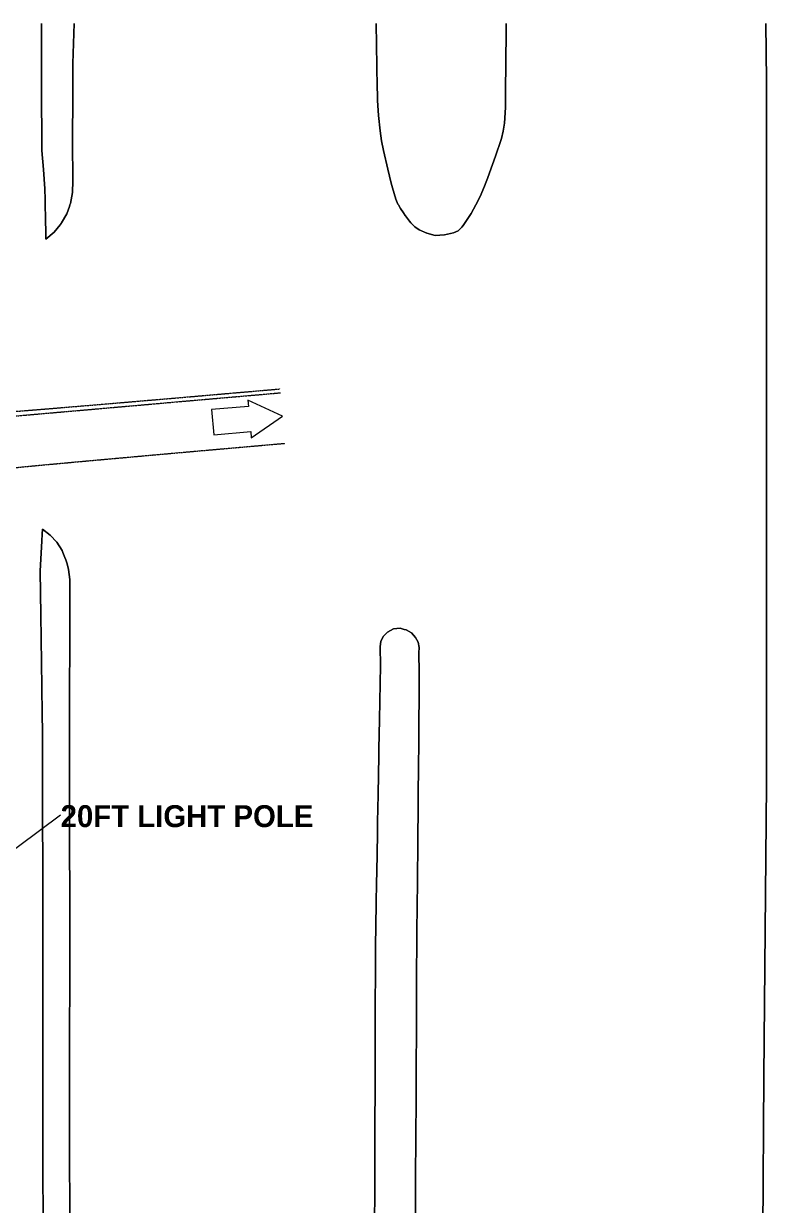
# Model space of a CAD drawing. Header units: inches. Extents: x -5728 to 634, y 9881 to 15115.
# Drawn here: x -509 to 634, y 13297 to 15115 of the extents above; entities that cross this region are included whole.
import ezdxf

# ---------------------------------------------------------------- set-up
doc = ezdxf.new("R2010")
doc.units = ezdxf.units.IN
doc.header["$MEASUREMENT"] = 0
doc.linetypes.add('Dash 1_16_', pattern=[0.125, 0.0625, -0.0625])
for name, color, linetype, lineweight in [('A-GENM', 5, 'Continuous', 9), ('C-TOPO', 7, 'Continuous', 9), ('G-ANNO-TEXT', 231, 'Continuous', 9)]:
    doc.layers.add(name, color=color, linetype=linetype, lineweight=lineweight)
doc.styles.add('Century Gothic_B', font='GOTHICB.TTF', dxfattribs={"height": 33.75})

# ---------------------------------------------------------------- blocks, each defined once
blk = doc.blocks.new('Turning Radius - Car or Pickup Truck - Turning Radius - Car or Pickup Truck-1530685-SITE PLAN')
at = {"layer": 'A-GENM', "linetype": 'Dash 1_16_'}
for p, q in [((194.4, 223.9), (273.3, 179.9)), ((213.4, 233.7), (273.5, 195.5)), ((287, 172.1), (362.3, 129)), ((298, 180), (361.2, 140.9)), ((362.3, 129), (376.4, 120.9)), ((383.3, 127.5), (428.1, 100.5)), ((376.4, 120.9), (447.9, 79.7)), ((249.2, 95.6), (309.5, 64.3)), ((428.1, 100.5), (469.2, 76.1)), ((447.9, 79.7), (464.4, 70.2)), ((469.2, 76.1), (527, 42.1)), ((464.4, 70.2), (535.7, 29)), ((337.8, 49.1), (398, 16)), ((527, 42.1), (555.5, 25.4)), ((-294, 36), (-210, 36)), ((-294, -192), (-294, 36)), ((-210, 36), (-210, -192)), ((535.7, 29), (551.7, 19.8)), ((551.7, 19.8), (622.8, -21.3)), ((555.5, 25.4), (610.9, -6.9)), ((-288, -9), (-288, 9)), ((-286.8, 12.5), (-282.8, 12.5)), ((-281.5, 9), (-281.5, -9)), ((-222.5, -9), (-222.5, 9)), ((-221.3, 12.5), (-217.3, 12.5)), ((-216, 9), (-216, -9)), ((398, 16), (425.5, 0.7)), ((425.5, 0.7), (484.9, -32.9)), ((-282.8, -12.5), (-286.8, -12.5)), ((-217.3, -12.5), (-221.3, -12.5)), ((610.9, -6.9), (642, -25)), ((484.9, -32.9), (512.6, -48.6)), ((622.8, -21.3), (638.6, -30.4)), ((638.6, -30.4), (709.8, -71.5)), ((642, -25), (699.4, -58.3)), ((512.6, -48.6), (571.8, -82.4)), ((699.4, -58.3), (728.6, -75.3)), ((709.8, -71.5), (725.5, -80.5)), ((571.8, -82.4), (599.4, -98.3)), ((725.5, -80.5), (812.2, -130.6)), ((728.6, -75.3), (815.3, -125.4)), ((599.4, -98.3), (658.5, -132.2)), ((-288, -141), (-288, -123)), ((-286.8, -119.5), (-282.8, -119.5)), ((-281.5, -123), (-281.5, -141)), ((-222.5, -141), (-222.5, -123)), ((-221.3, -119.5), (-217.3, -119.5)), ((-216, -123), (-216, -141)), ((815.3, -125.4), (833.7, -136.1)), ((-282.8, -144.5), (-286.8, -144.5)), ((-217.3, -144.5), (-221.3, -144.5)), ((658.5, -132.2), (686.2, -148.1)), ((812.2, -130.6), (874.7, -166.7)), ((833.7, -136.1), (877.7, -161.5)), ((686.2, -148.1), (745.2, -182.1)), ((-210, -192), (-294, -192)), ((745.2, -182.1), (772.9, -198.1)), ((772.9, -198.1), (831.9, -232.1)), ((831.9, -232.1), (835.7, -234.3))]:
    blk.add_line(p, q, dxfattribs=at)
at = {"layer": 'A-GENM'}
for p, q in [((773.2, -127.1), (753.7, -160.9)), ((822.6, -155.7), (773.2, -127.1)), ((753.7, -160.9), (803.1, -189.4)), ((827.4, -147.2), (822.6, -155.7)), ((856.7, -197.9), (827.4, -147.2)), ((803.1, -189.4), (798.2, -197.9)), ((798.2, -197.9), (856.7, -197.9))]:
    blk.add_line(p, q, dxfattribs=at)
at = {"layer": 'A-GENM', "linetype": 'Dash 1_16_'}
for centre, radius, start, end in [((3.7, 9.2), 301.3, 90.0576, 101.4241), ((3.7, 9.2), 301.4, 78.5157, 90.0576), ((7.2, -8.3), 319.3, 101.4241, 112.4663), ((3.5, 8.3), 302.3, 66.992, 78.5157), ((1, 6.7), 303, 112.4663, 123.8398), ((-0.5, 5), 282.8, 104.2107, 115.4219), ((1.9, -4.5), 292.6, 93.1884, 104.2107), ((1.5, 4.1), 284, 81.9423, 93.1884), ((0.7, -1.2), 289.3, 70.7997, 81.9423), ((0.6, 1.5), 309.7, 55.772, 66.992), ((5.4, 0.1), 311, 123.8398, 135.0658), ((5.8, -8.2), 297.4, 115.4219, 126.2297), ((2.1, 2.8), 285.1, 59.5382, 70.7997), ((-336.5, -635.8), 1028.8, 57.6901, 60.0719), ((-226.7, -532.4), 865.6, 60.8939, 63.9568), ((24.1, -18.5), 337.3, 135.0658, 147.5201), ((-3, 3.8), 282.6, 126.2297, 137.3183), ((-55, 51.7), 211.8, 137.3183, 147.8313), ((1404.2, 1961.3), 2096.8, 237.369, 238.1598), ((343.7, -199), 682.8, 147.8313, 153.6813), ((5, -21.2), 201.3, 110.5824, 120.8845), ((-2.1, -2.1), 180.9, 99.6107, 110.5824), ((-0.9, -9.3), 188.2, 88.8533, 99.6107), ((-0.7, 0.4), 178.5, 77.7364, 88.8533), ((3, -68.4), 246.4, 73.7469, 81.1397), ((-216.6, -821.4), 1030.7, 70.7283, 73.7469), ((-485.2, -1176.9), 1554.4, 60.2102, 60.7922), ((-140.2, 86), 142.6, 147.5201, 166.7282), ((-2.6, -8.4), 186.4, 120.8845, 131.5907), ((-34.6, -301), 479.4, 66.3017, 70.7283), ((19.9, -33.8), 220.3, 131.5907, 141.0511), ((-997.9, -2495.7), 2876.3, 65.0284, 66.3017), ((1829.6, 2522.4), 2797.8, 238.3429, 238.8711), ((-52.5, 65.3), 232.7, 166.7282, 172.648), ((-180.6, -740.7), 940.2, 62.8012, 65.0284), ((3228.4, -358), 3540.7, 172.648, 173.4119), ((-127.4, 34), 157.3, 153.6813, 169.0424), ((23.5, -36.7), 224.9, 141.0511, 150.414), ((-92, 28.9), 92.1, 150.414, 159.1967), ((56, -1.5), 344, 169.0424, 171.6766), ((1561, -599.1), 1860.5, 159.1967, 161.1489), ((-528.6, -1533.4), 1804.1, 61.2974, 62.3185), ((-281.7, 9.3), 6.27, 150.6298, 182.5085), ((-286.8, 12), 0.522, 81.4435, 135.4264), ((-282.7, 12), 0.522, 44.5736, 98.5567), ((-287.8, 9.3), 6.27, 357.4918, 29.3703), ((-216.2, 9.3), 6.27, 150.6298, 182.5085), ((-221.3, 12), 0.522, 81.4435, 135.4264), ((-217.2, 12), 0.522, 44.5736, 98.5567), ((-222.3, 9.3), 6.27, 357.4918, 29.3703), ((98.3, -99.7), 314.9, 161.1489, 164.1544), ((-281.7, -9.3), 6.27, 177.4918, 209.3703), ((-286.8, -12), 0.522, 224.5736, 278.5567), ((-282.7, -12), 0.522, 261.4435, 315.4264), ((-287.8, -9.3), 6.27, 330.6298, 2.5085), ((-216.2, -9.3), 6.27, 177.4918, 209.3703), ((-221.3, -12), 0.522, 224.5736, 278.5567), ((-217.2, -12), 0.522, 261.4435, 315.4264), ((-222.3, -9.3), 6.27, 330.6298, 2.5085), ((-281.7, -122.7), 6.27, 150.6298, 182.5086), ((-286.8, -120), 0.522, 81.4435, 135.4264), ((-282.7, -120), 0.522, 44.5736, 98.5567), ((-287.8, -122.7), 6.27, 357.4918, 29.3703), ((-216.2, -122.7), 6.27, 150.6298, 182.5086), ((-221.3, -120), 0.522, 81.4435, 135.4264), ((-217.2, -120), 0.522, 44.5736, 98.5567), ((-222.3, -122.7), 6.27, 357.4918, 29.3703), ((-281.7, -141.3), 6.27, 177.4918, 209.3703), ((-286.8, -144), 0.522, 224.5736, 278.5567), ((-282.7, -144), 0.522, 261.4435, 315.4264), ((-287.8, -141.3), 6.27, 330.6298, 2.5086), ((-216.2, -141.3), 6.27, 177.4918, 209.3703), ((-221.3, -144), 0.522, 224.5736, 278.5567), ((-217.2, -144), 0.522, 261.4435, 315.4264), ((-222.3, -141.3), 6.27, 330.6298, 2.5086)]:
    blk.add_arc(centre, radius, start, end, dxfattribs=at)

msp = doc.modelspace()

# ---------------------------------------------------------------- linework, layer by layer
at = {"layer": 'C-TOPO'}
for p, q in [((-481.4, 15114.8), (-481.2, 15057.4)), ((-481.2, 15057.4), (-481.4, 15114.8)), ((-433, 15053.5), (-431.3, 15114.8)), ((-431.3, 15114.8), (-433, 15053.5)), ((33.5, 15114.8), (35.2, 15016.4)), ((35.2, 15016.4), (33.5, 15114.8)), ((233.5, 15102.3), (233.6, 15114.8)), ((233.6, 15114.8), (233.5, 15102.3)), ((632.7, 15114.8), (633.6, 15027.2)), ((633.6, 15027.2), (632.7, 15114.8)), ((232.4, 15009.3), (233.5, 15102.3)), ((233.5, 15102.3), (232.4, 15009.3)), ((-481.2, 15057.4), (-481.1, 15026)), ((-481.1, 15026), (-481.2, 15057.4)), ((-433.1, 15034.3), (-433, 15053.5)), ((-433, 15053.5), (-433.1, 15034.3)), ((-481.1, 15026), (-481.1, 15019.8)), ((-481.1, 15019.8), (-481.1, 15026)), ((-481.1, 15019.8), (-480.8, 14919.5)), ((-480.8, 14919.5), (-481.1, 15019.8)), ((-433.9, 14920.5), (-433.2, 15017.5)), ((-433.2, 15017.5), (-433.9, 14920.5)), ((-433.2, 15017.5), (-433.1, 15034.3)), ((-433.1, 15034.3), (-433.2, 15017.5)), ((633.6, 15027.2), (633.6, 14616.4)), ((633.6, 14616.4), (633.6, 15027.2)), ((35.2, 15016.4), (35.4, 15005.9)), ((35.4, 15005.9), (35.2, 15016.4)), ((35.4, 15005.9), (35.5, 14996.7)), ((35.5, 14996.7), (35.4, 15005.9)), ((232.2, 14985.6), (232.4, 15009.3)), ((232.4, 15009.3), (232.2, 14985.6)), ((35.5, 14996.7), (36.6, 14981.3)), ((36.6, 14981.3), (35.5, 14996.7)), ((36.6, 14981.3), (37.2, 14973.2)), ((37.2, 14973.2), (36.6, 14981.3)), ((230.7, 14961.9), (232.2, 14985.6)), ((232.2, 14985.6), (230.7, 14961.9)), ((37.2, 14973.2), (39.6, 14949.8)), ((39.6, 14949.8), (37.2, 14973.2)), ((39.6, 14949.8), (41.8, 14934.6)), ((41.8, 14934.6), (39.6, 14949.8)), ((226, 14938.2), (228.8, 14949.1)), ((228.8, 14949.1), (226, 14938.2)), ((228.8, 14949.1), (230.7, 14961.9)), ((230.7, 14961.9), (228.8, 14949.1)), ((41.8, 14934.6), (44.7, 14919.4)), ((44.7, 14919.4), (41.8, 14934.6)), ((217, 14910.8), (225.6, 14936.7)), ((225.6, 14936.7), (217, 14910.8)), ((225.6, 14936.7), (226, 14938.2)), ((226, 14938.2), (225.6, 14936.7)), ((-480.8, 14919.5), (-478.5, 14890.3)), ((-478.5, 14890.3), (-480.8, 14919.5)), ((-433.4, 14885.7), (-433.9, 14920.5)), ((-433.9, 14920.5), (-433.4, 14885.7)), ((44.7, 14919.4), (51.4, 14890.7)), ((51.4, 14890.7), (44.7, 14919.4)), ((207.9, 14885.1), (217, 14910.8)), ((217, 14910.8), (207.9, 14885.1)), ((-478.5, 14890.3), (-476.1, 14860.7)), ((-476.1, 14860.7), (-478.5, 14890.3)), ((51.4, 14890.7), (56.6, 14869.4)), ((56.6, 14869.4), (51.4, 14890.7)), ((-433.2, 14871.7), (-433.4, 14885.7)), ((-433.4, 14885.7), (-433.2, 14871.7)), ((201.6, 14868.8), (204.5, 14876.3)), ((204.5, 14876.3), (201.6, 14868.8)), ((204.5, 14876.3), (207.9, 14885.1)), ((207.9, 14885.1), (204.5, 14876.3)), ((-476.1, 14860.7), (-476, 14859.4)), ((-476, 14859.4), (-476.1, 14860.7)), ((-476, 14859.4), (-475.7, 14845.1)), ((-475.7, 14845.1), (-476, 14859.4)), ((-436.8, 14838.1), (-433.6, 14854.8)), ((-433.6, 14854.8), (-436.8, 14838.1)), ((-433.6, 14854.8), (-433.5, 14858.4)), ((-433.5, 14858.4), (-433.6, 14854.8)), ((-433.5, 14858.4), (-433.3, 14869.3)), ((-433.3, 14869.3), (-433.5, 14858.4)), ((-433.3, 14869.3), (-433.2, 14871.7)), ((-433.2, 14871.7), (-433.3, 14869.3)), ((56.6, 14869.4), (58.4, 14862)), ((58.4, 14862), (56.6, 14869.4)), ((58.4, 14862), (60.9, 14853.2)), ((60.9, 14853.2), (58.4, 14862)), ((194.7, 14852.6), (201.1, 14867.5)), ((201.1, 14867.5), (194.7, 14852.6)), ((201.1, 14867.5), (201.6, 14868.8)), ((201.6, 14868.8), (201.1, 14867.5)), ((-475.7, 14845.1), (-475, 14806.2)), ((-475, 14806.2), (-475.7, 14845.1)), ((-438.5, 14833.4), (-437.6, 14835.8)), ((-437.6, 14835.8), (-438.5, 14833.4)), ((-437.6, 14835.8), (-436.8, 14838.1)), ((-436.8, 14838.1), (-437.6, 14835.8)), ((60.9, 14853.2), (63.8, 14844.5)), ((63.8, 14844.5), (60.9, 14853.2)), ((63.8, 14844.5), (66.9, 14837.2)), ((66.9, 14837.2), (63.8, 14844.5)), ((66.9, 14837.2), (67.7, 14835.9)), ((67.7, 14835.9), (66.9, 14837.2)), ((67.7, 14835.9), (70.8, 14830.2)), ((70.8, 14830.2), (67.7, 14835.9)), ((179.4, 14822.6), (186.9, 14836.2)), ((186.9, 14836.2), (179.4, 14822.6)), ((186.9, 14836.2), (193.7, 14850.1)), ((193.7, 14850.1), (186.9, 14836.2)), ((193.7, 14850.1), (194.7, 14852.6)), ((194.7, 14852.6), (193.7, 14850.1)), ((-450.6, 14808.1), (-442.6, 14822.1)), ((-442.6, 14822.1), (-450.6, 14808.1)), ((-442.6, 14822.1), (-438.5, 14833.4)), ((-438.5, 14833.4), (-442.6, 14822.1)), ((70.8, 14830.2), (75.3, 14823.6)), ((75.3, 14823.6), (70.8, 14830.2)), ((75.3, 14823.6), (78.2, 14819.4)), ((78.2, 14819.4), (75.3, 14823.6)), ((78.2, 14819.4), (78.4, 14819)), ((78.4, 14819), (78.2, 14819.4)), ((78.4, 14819), (84.6, 14811)), ((84.6, 14811), (78.4, 14819)), ((172.6, 14811.8), (179.4, 14822.6)), ((179.4, 14822.6), (172.6, 14811.8)), ((-475, 14806.2), (-474.9, 14800.6)), ((-474.9, 14800.6), (-475, 14806.2)), ((-474.9, 14800.6), (-474.5, 14783)), ((-474.5, 14783), (-474.9, 14800.6)), ((-461.8, 14794.2), (-452.8, 14805.3)), ((-452.8, 14805.3), (-461.8, 14794.2)), ((-452.8, 14805.3), (-451, 14807.4)), ((-451, 14807.4), (-452.8, 14805.3)), ((-451, 14807.4), (-450.6, 14808.1)), ((-450.6, 14808.1), (-451, 14807.4)), ((84.6, 14811), (86.8, 14808.2)), ((86.8, 14808.2), (84.6, 14811)), ((86.8, 14808.2), (92.7, 14802.3)), ((92.7, 14802.3), (86.8, 14808.2)), ((92.7, 14802.3), (99.7, 14797.7)), ((99.7, 14797.7), (92.7, 14802.3)), ((159.4, 14796.2), (165, 14801.5)), ((165, 14801.5), (159.4, 14796.2)), ((165, 14801.5), (167.1, 14804.3)), ((167.1, 14804.3), (165, 14801.5)), ((167.1, 14804.3), (172.6, 14811.8)), ((172.6, 14811.8), (167.1, 14804.3)), ((-474.5, 14783), (-461.8, 14794.2)), ((-461.8, 14794.2), (-474.5, 14783)), ((99.7, 14797.7), (111.6, 14792.5)), ((111.6, 14792.5), (99.7, 14797.7)), ((111.6, 14792.5), (124, 14789)), ((124, 14789), (111.6, 14792.5)), ((124, 14789), (138.4, 14789.8)), ((138.4, 14789.8), (124, 14789)), ((138.4, 14789.8), (152.5, 14792.9)), ((152.5, 14792.9), (138.4, 14789.8)), ((152.5, 14792.9), (159.4, 14796.2)), ((159.4, 14796.2), (152.5, 14792.9)), ((633.6, 14616.4), (633.6, 13944.3)), ((633.6, 13944.3), (633.6, 14616.4)), ((-480.2, 14329.5), (-480.8, 14319.1)), ((-480.8, 14319.1), (-480.2, 14329.5)), ((-479.7, 14336.8), (-480.2, 14329.5)), ((-480.2, 14329.5), (-479.7, 14336.8)), ((-467.9, 14327.8), (-479.7, 14336.8)), ((-479.7, 14336.8), (-467.9, 14327.8)), ((-457.8, 14316.9), (-467.9, 14327.8)), ((-467.9, 14327.8), (-457.8, 14316.9)), ((-480.8, 14319.1), (-483.6, 14272.5)), ((-483.6, 14272.5), (-480.8, 14319.1)), ((-449.8, 14304.3), (-457.8, 14316.9)), ((-457.8, 14316.9), (-449.8, 14304.3)), ((-448.5, 14301.1), (-449.8, 14304.3)), ((-449.8, 14304.3), (-448.5, 14301.1)), ((-445.2, 14293.4), (-448.5, 14301.1)), ((-448.5, 14301.1), (-445.2, 14293.4)), ((-443.7, 14290), (-445.2, 14293.4)), ((-445.2, 14293.4), (-443.7, 14290)), ((-483.6, 14272.5), (-482.5, 14205.2)), ((-482.5, 14205.2), (-483.6, 14272.5)), ((-442.1, 14283.9), (-443.7, 14290)), ((-443.7, 14290), (-442.1, 14283.9)), ((-439.7, 14274.9), (-442.1, 14283.9)), ((-442.1, 14283.9), (-439.7, 14274.9)), ((-437.8, 14259.4), (-439.7, 14274.9)), ((-439.7, 14274.9), (-437.8, 14259.4)), ((-437.9, 14233), (-437.8, 14259.4)), ((-437.8, 14259.4), (-437.9, 14233)), ((-438.5, 14016.9), (-437.9, 14231.4)), ((-437.9, 14231.4), (-438.5, 14016.9)), ((-437.9, 14231.4), (-437.9, 14233)), ((-437.9, 14233), (-437.9, 14231.4)), ((-482.5, 14205.2), (-480.9, 14094.3)), ((-480.9, 14094.3), (-482.5, 14205.2)), ((59.9, 14183.5), (50.6, 14178.8)), ((50.6, 14178.8), (59.9, 14183.5)), ((70.2, 14184.5), (59.9, 14183.5)), ((59.9, 14183.5), (70.2, 14184.5)), ((76.6, 14182.9), (70.2, 14184.5)), ((70.2, 14184.5), (76.6, 14182.9)), ((79.5, 14182.2), (76.6, 14182.9)), ((76.6, 14182.9), (79.5, 14182.2)), ((87.7, 14177.4), (79.5, 14182.2)), ((79.5, 14182.2), (87.7, 14177.4)), ((40.7, 14164.6), (39.5, 14155.9)), ((39.5, 14155.9), (40.7, 14164.6)), ((44.5, 14172.5), (40.7, 14164.6)), ((40.7, 14164.6), (44.5, 14172.5)), ((50.6, 14178.8), (44.5, 14172.5)), ((44.5, 14172.5), (50.6, 14178.8)), ((94.1, 14170.3), (87.7, 14177.4)), ((87.7, 14177.4), (94.1, 14170.3)), ((97.9, 14163), (94.1, 14170.3)), ((94.1, 14170.3), (97.9, 14163)), ((99.6, 14154.9), (97.9, 14163)), ((97.9, 14163), (99.6, 14154.9)), ((39.5, 14155.9), (39.9, 14127.5)), ((39.9, 14127.5), (39.5, 14155.9)), ((99.2, 14146.6), (99.6, 14154.9)), ((99.6, 14154.9), (99.2, 14146.6)), ((99.6, 14116.5), (99.2, 14146.6)), ((99.2, 14146.6), (99.6, 14116.5)), ((39.9, 14127.5), (38.4, 14044.3)), ((38.4, 14044.3), (39.9, 14127.5)), ((98.8, 14002.4), (99.6, 14116.5)), ((99.6, 14116.5), (98.8, 14002.4)), ((-480.9, 14094.3), (-480.2, 14052.6)), ((-480.2, 14052.6), (-480.9, 14094.3)), ((-480.2, 14052.6), (-479.8, 14025.3)), ((-479.8, 14025.3), (-480.2, 14052.6)), ((38.4, 14044.3), (37.6, 13998.8)), ((37.6, 13998.8), (38.4, 14044.3)), ((-479.8, 14025.3), (-479.7, 14017.8)), ((-479.7, 14017.8), (-479.8, 14025.3)), ((-479.7, 14017.8), (-479.7, 14016.9)), ((-479.7, 14016.9), (-479.7, 14017.8)), ((-479.7, 14016.9), (-479.7, 14002.6)), ((-479.7, 14002.6), (-479.7, 14016.9)), ((-479.7, 14002.6), (-479.6, 13943.5)), ((-479.6, 13943.5), (-479.7, 14002.6)), ((-438.5, 13991.3), (-438.5, 14016.9)), ((-438.5, 14016.9), (-438.5, 13991.3)), ((98.6, 13977.3), (98.8, 14002.4)), ((98.8, 14002.4), (98.6, 13977.3)), ((-438.4, 13962.1), (-438.5, 13991.3)), ((-438.5, 13991.3), (-438.4, 13962.1)), ((37.4, 13987.1), (37, 13960.3)), ((37, 13960.3), (37.4, 13987.1)), ((37.6, 13998.8), (37.4, 13987.1)), ((37.4, 13987.1), (37.6, 13998.8)), ((98.1, 13922.7), (98.6, 13977.3)), ((98.6, 13977.3), (98.1, 13922.7)), ((-438.2, 13884.7), (-438.4, 13962.1)), ((-438.4, 13962.1), (-438.2, 13884.7)), ((37, 13960.3), (36.4, 13927.8)), ((36.4, 13927.8), (37, 13960.3)), ((-479.6, 13943.5), (-479.6, 13875.2)), ((-479.6, 13875.2), (-479.6, 13943.5)), ((36.4, 13927.8), (36.1, 13908.2)), ((36.1, 13908.2), (36.4, 13927.8)), ((633.6, 13944.3), (629.9, 13495.1)), ((629.9, 13495.1), (633.6, 13944.3)), ((97.4, 13846), (98.1, 13922.7)), ((98.1, 13922.7), (97.4, 13846)), ((36.1, 13908.2), (35.7, 13885.8)), ((35.7, 13885.8), (36.1, 13908.2)), ((-479.6, 13875.2), (-479.5, 13836.7)), ((-479.5, 13836.7), (-479.6, 13875.2)), ((-438.1, 13839.8), (-438.2, 13884.7)), ((-438.2, 13884.7), (-438.1, 13839.8)), ((35.7, 13885.8), (35.4, 13870.8)), ((35.4, 13870.8), (35.7, 13885.8)), ((35.4, 13866.7), (34.9, 13839.5)), ((34.9, 13839.5), (35.4, 13866.7)), ((35.4, 13870.8), (35.4, 13866.7)), ((35.4, 13866.7), (35.4, 13870.8)), ((-479.5, 13836.7), (-479.5, 13825.6)), ((-479.5, 13825.6), (-479.5, 13836.7)), ((-438.1, 13834.3), (-438.1, 13839.8)), ((-438.1, 13839.8), (-438.1, 13834.3)), ((34.9, 13839.5), (34.3, 13808.3)), ((34.3, 13808.3), (34.9, 13839.5)), ((97, 13805.4), (97.4, 13846)), ((97.4, 13846), (97, 13805.4)), ((-479.5, 13825.6), (-479.5, 13789.7)), ((-479.5, 13789.7), (-479.5, 13825.6)), ((-438, 13790), (-438.1, 13834.3)), ((-438.1, 13834.3), (-438, 13790)), ((34.3, 13808.3), (34.1, 13794.6)), ((34.1, 13794.6), (34.3, 13808.3)), ((96.9, 13794.6), (97, 13805.4)), ((97, 13805.4), (96.9, 13794.6)), ((-479.5, 13789.7), (-479.5, 13776.2)), ((-479.5, 13776.2), (-479.5, 13789.7)), ((-438, 13788.4), (-438, 13790)), ((-438, 13790), (-438, 13788.4)), ((-437.9, 13720), (-438, 13788.4)), ((-438, 13788.4), (-437.9, 13720)), ((34.1, 13794.6), (33.5, 13760.8)), ((33.5, 13760.8), (34.1, 13794.6)), ((96.2, 13718.6), (96.9, 13794.6)), ((96.9, 13794.6), (96.2, 13718.6)), ((-479.5, 13776.2), (-479.4, 13719.2)), ((-479.4, 13719.2), (-479.5, 13776.2)), ((33.5, 13760.8), (32.4, 13694.7)), ((32.4, 13694.7), (33.5, 13760.8)), ((-479.4, 13719.2), (-479.4, 13695.4)), ((-479.4, 13695.4), (-479.4, 13719.2)), ((-438, 13627.2), (-437.9, 13720)), ((-437.9, 13720), (-438, 13627.2)), ((96, 13705.6), (96.1, 13710)), ((96.1, 13710), (96, 13705.6)), ((96.1, 13710), (96.2, 13718.6)), ((96.2, 13718.6), (96.1, 13710)), ((-479.4, 13695.4), (-479.4, 13635.2)), ((-479.4, 13635.2), (-479.4, 13695.4)), ((32.4, 13694.7), (32.3, 13673.1)), ((32.3, 13673.1), (32.4, 13694.7)), ((95.7, 13648.1), (96, 13705.6)), ((96, 13705.6), (95.7, 13648.1)), ((32.3, 13673.1), (32.3, 13660.2)), ((32.3, 13660.2), (32.3, 13673.1)), ((32.3, 13660.2), (32.1, 13600.8)), ((32.1, 13600.8), (32.3, 13660.2)), ((95.5, 13600.1), (95.7, 13648.1)), ((95.7, 13648.1), (95.5, 13600.1)), ((-479.4, 13635.2), (-479.4, 13615.1)), ((-479.4, 13615.1), (-479.4, 13635.2)), ((-438.1, 13576.1), (-438, 13627.2)), ((-438, 13627.2), (-438.1, 13576.1)), ((-479.4, 13615.1), (-479.4, 13575.2)), ((-479.4, 13575.2), (-479.4, 13615.1)), ((32.1, 13600.8), (32.1, 13586.1)), ((32.1, 13586.1), (32.1, 13600.8)), ((94.8, 13475.9), (95.5, 13600.1)), ((95.5, 13600.1), (94.8, 13475.9)), ((32.1, 13586.1), (31.8, 13497.6)), ((31.8, 13497.6), (32.1, 13586.1)), ((-479.4, 13575.2), (-479.5, 13431.8)), ((-479.5, 13431.8), (-479.4, 13575.2)), ((-438.1, 13566.4), (-438.1, 13576.1)), ((-438.1, 13576.1), (-438.1, 13566.4)), ((-438.1, 13550.8), (-438.1, 13566.4)), ((-438.1, 13566.4), (-438.1, 13550.8)), ((-438.3, 13421.8), (-438.1, 13550.8)), ((-438.1, 13550.8), (-438.3, 13421.8)), ((31.8, 13490.3), (31.5, 13407.8)), ((31.5, 13407.8), (31.8, 13490.3)), ((31.8, 13497.6), (31.8, 13490.3)), ((31.8, 13490.3), (31.8, 13497.6)), ((629.9, 13495.1), (627.6, 13211.1)), ((627.6, 13211.1), (629.9, 13495.1)), ((94.7, 13461.3), (94.8, 13475.9)), ((94.8, 13475.9), (94.7, 13461.3)), ((94.1, 13339.9), (94.7, 13461.3)), ((94.7, 13461.3), (94.1, 13339.9)), ((-479.5, 13431.8), (-479.5, 13421.3)), ((-479.5, 13421.3), (-479.5, 13431.8)), ((-479.5, 13421.3), (-479.3, 13371)), ((-479.3, 13371), (-479.5, 13421.3)), ((-438.3, 13408.4), (-438.3, 13421.8)), ((-438.3, 13421.8), (-438.3, 13408.4)), ((-438.3, 13408.2), (-438.3, 13408.4)), ((-438.3, 13408.4), (-438.3, 13408.2)), ((-438.3, 13407.9), (-438.3, 13408.2)), ((-438.3, 13408.2), (-438.3, 13407.9)), ((-437.7, 13232.4), (-438.3, 13407.9)), ((-438.3, 13407.9), (-437.7, 13232.4)), ((31.5, 13406.5), (31.2, 13332)), ((31.2, 13332), (31.5, 13406.5)), ((31.5, 13407.8), (31.5, 13406.5)), ((31.5, 13406.5), (31.5, 13407.8)), ((-479.3, 13371), (-478.9, 13251.4)), ((-478.9, 13251.4), (-479.3, 13371)), ((31.2, 13332), (30.8, 13246.9)), ((30.8, 13246.9), (31.2, 13332)), ((93.7, 13279.4), (94.1, 13339.9)), ((94.1, 13339.9), (93.7, 13279.4))]:
    msp.add_line(p, q, dxfattribs=at)
at = {"layer": 'G-ANNO-TEXT'}
msp.add_line((-622.3, 13770.9), (-451.9, 13897.4), dxfattribs=at)

# ---------------------------------------------------------------- block references
at = {"layer": 'A-GENM', "rotation": 34.99999999999956}
msp.add_blockref('Turning Radius - Car or Pickup Truck - Turning Radius - Car or Pickup Truck-1530685-SITE PLAN', (-926, 14181.7), dxfattribs=at)

# ---------------------------------------------------------------- texts
at = {"layer": 'G-ANNO-TEXT', "insert": (-451.9, 13912.4), "char_height": 33.75, "width": 439.729, "attachment_point": 1, "style": 'Century Gothic_B'}
msp.add_mtext('20FT LIGHT POLE', dxfattribs=at)

doc.saveas('drawing.dxf')
